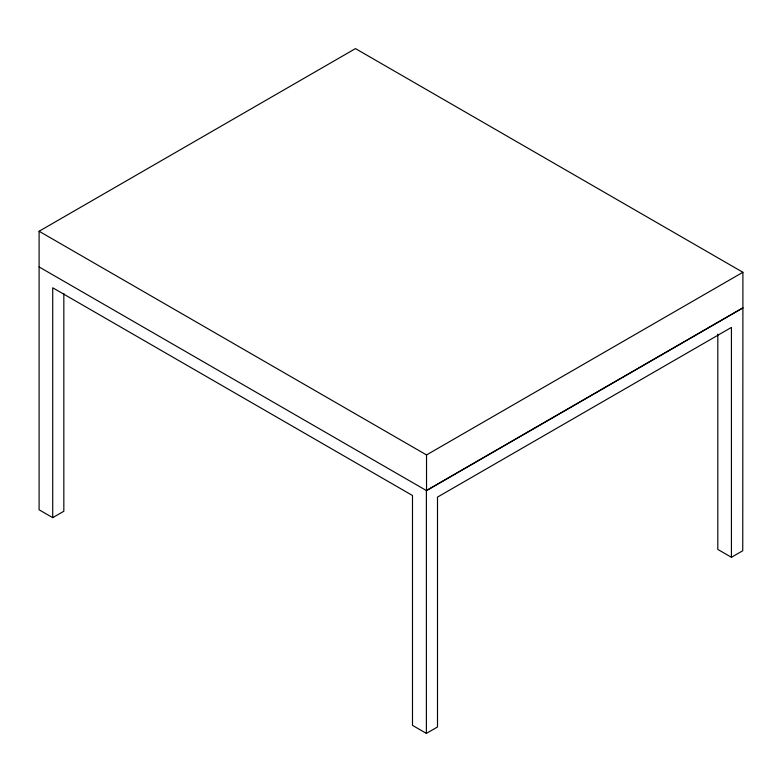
<?xml version="1.0" encoding="UTF-8"?>
<svg xmlns="http://www.w3.org/2000/svg" width="782" height="782" viewBox="0 0 782 782"><rect width="100%" height="100%" fill="white"/><g stroke="black" fill="none" stroke-linecap="round" stroke-linejoin="round"><path stroke-width="1.17" d="M63.831 293.533L63.831 511.242L52.717 517.655L39.1 509.796L39.1 231.257L355.468 48.601L742.9 272.283L742.9 307.961L426.532 490.617L39.1 266.936M39.1 231.257L426.532 454.938L742.9 272.283M742.753 307.883L426.385 490.529L426.385 733.399L437.5 726.977L437.5 497.108L731.434 327.414L731.434 557.283L742.753 550.743L742.9 307.961M731.434 557.283L717.817 549.423L717.817 334.149M426.385 733.399L412.495 725.373L412.495 495.505L52.717 287.786L52.717 517.655M426.532 454.938L426.532 490.617"/></g></svg>
